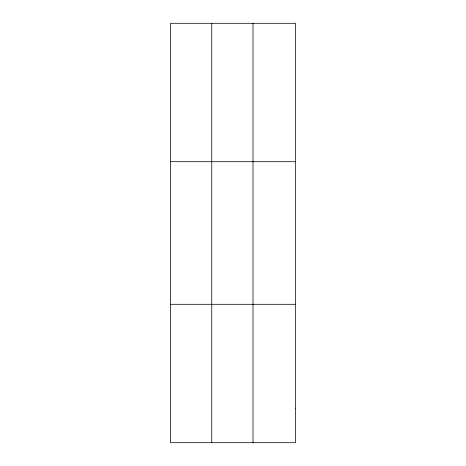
<?xml version="1.0" encoding="UTF-8"?>
<svg xmlns="http://www.w3.org/2000/svg" width="466" height="466" viewBox="0 0 466 466"><rect width="100%" height="100%" fill="white"/><g stroke="black" fill="none" stroke-linecap="round" stroke-linejoin="round"><path stroke-width="0.7" d="M211.745 23.3L211.745 442.7M253.003 23.3L253.003 442.7M170.486 161.702L295.514 161.702M170.486 304.298L295.514 304.298M295.514 408.1L295.514 442.7L170.486 442.7L170.486 23.3L295.514 23.3L295.514 408.1"/></g></svg>
